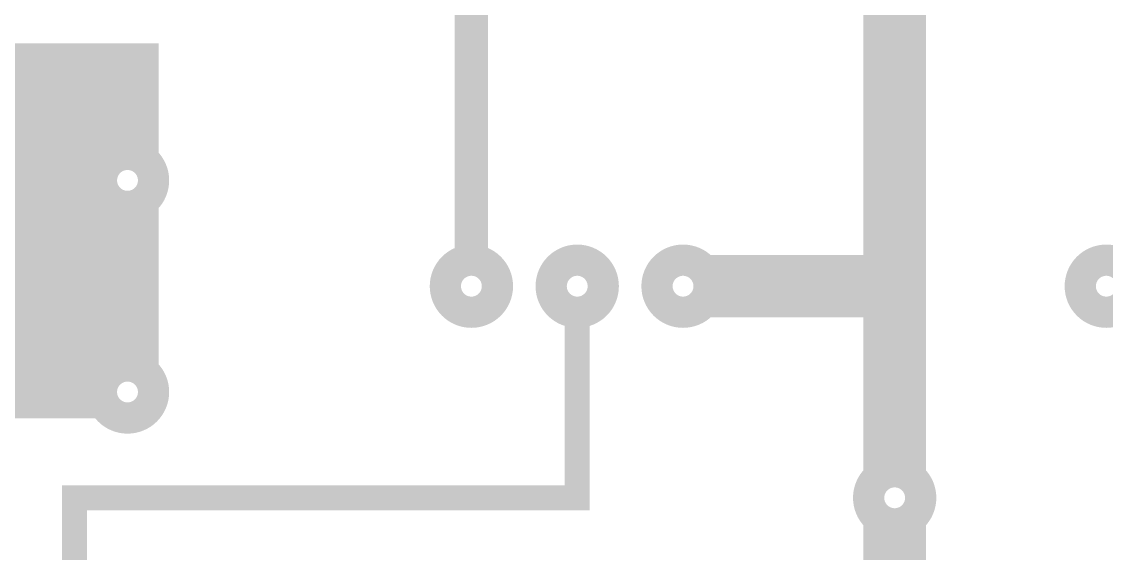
# Model space of a CAD drawing. Extents: x 0 to 395, y 0 to 270.
# Drawn here: x 102.87 to 128.91, y 224.09 to 236.86 of the extents above; entities that cross this region are included whole.
import ezdxf

# ---------------------------------------------------------------- set-up
doc = ezdxf.new("R2010")
doc.units = 0
doc.header["$LTSCALE"] = 0.3
doc.layers.add('TRACK', color=3, linetype='CONTINUOUS')

msp = doc.modelspace()

# ---------------------------------------------------------------- linework, layer by layer
at = {"layer": 'TRACK'}
for points, const_width in [([(119.38, 238.125), (123.825, 238.125), (123.825, 226.06)], 1.5), ([(110.49, 238.125), (113.665, 238.125), (113.665, 231.14)], 0.8), ([(90.805, 235.585), (105.41, 235.585), (105.41, 233.68)], 1.5), ([(102.87, 234.95), (102.87, 227.33)], 1.5), ([(104.14, 234.95), (104.14, 227.33)], 1.5), ([(105.41, 232.41), (105.41, 228.6)], 1.5), ([(119.38, 230.505), (123.825, 230.505)], 1.5), ([(116.205, 229.87), (116.205, 225.425), (104.14, 225.425), (104.14, 212.725), (110.49, 212.725)], 0.6), ([(123.825, 224.79), (123.825, 223.52)], 1.5)]:
    msp.add_lwpolyline(points, dxfattribs=dict(at, const_width=const_width))
at = {"layer": 'TRACK', "const_width": 0.75}
for points in [[(104.785, 233.045, 1), (106.035, 233.045, 1)], [(113.04, 230.505, 1), (114.29, 230.505, 1)], [(115.58, 230.505, 1), (116.83, 230.505, 1)], [(118.12, 230.505, 1), (119.37, 230.505, 1)], [(128.28, 230.505, 1), (129.53, 230.505, 1)], [(104.785, 227.965, 1), (106.035, 227.965, 1)], [(123.2, 225.425, 1), (124.45, 225.425, 1)]]:
    msp.add_lwpolyline(points, format="xyb", close=True, dxfattribs=at)

doc.saveas('drawing.dxf')
